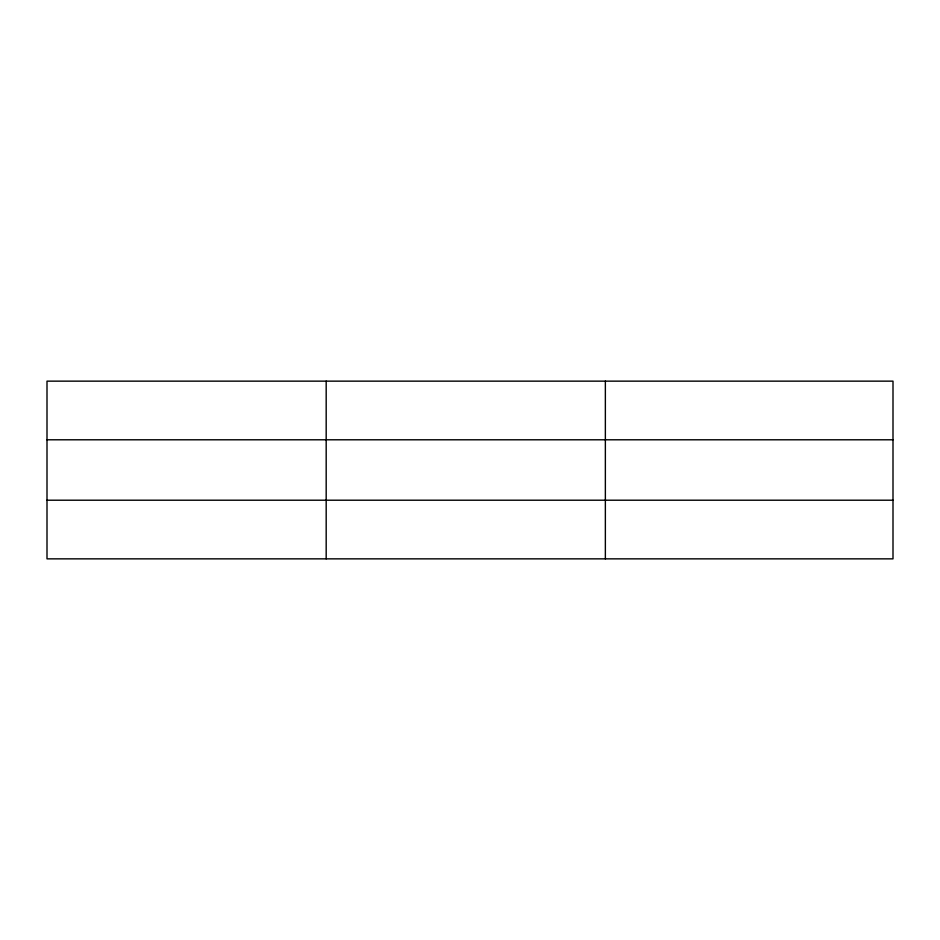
<?xml version="1.0" encoding="UTF-8"?>
<svg xmlns="http://www.w3.org/2000/svg" width="940" height="940" viewBox="0 0 940 940"><rect width="100%" height="100%" fill="white"/><g stroke="black" fill="none" stroke-linecap="round" stroke-linejoin="round"><path stroke-width="1.41" d="M326.18 558.854L326.18 381.147M605.36 558.854L605.36 381.147M893 439.791L893 381.147L47 381.147L47 558.854L893 558.854L893 439.791L47 439.791M47 500.209L893 500.209"/></g></svg>
